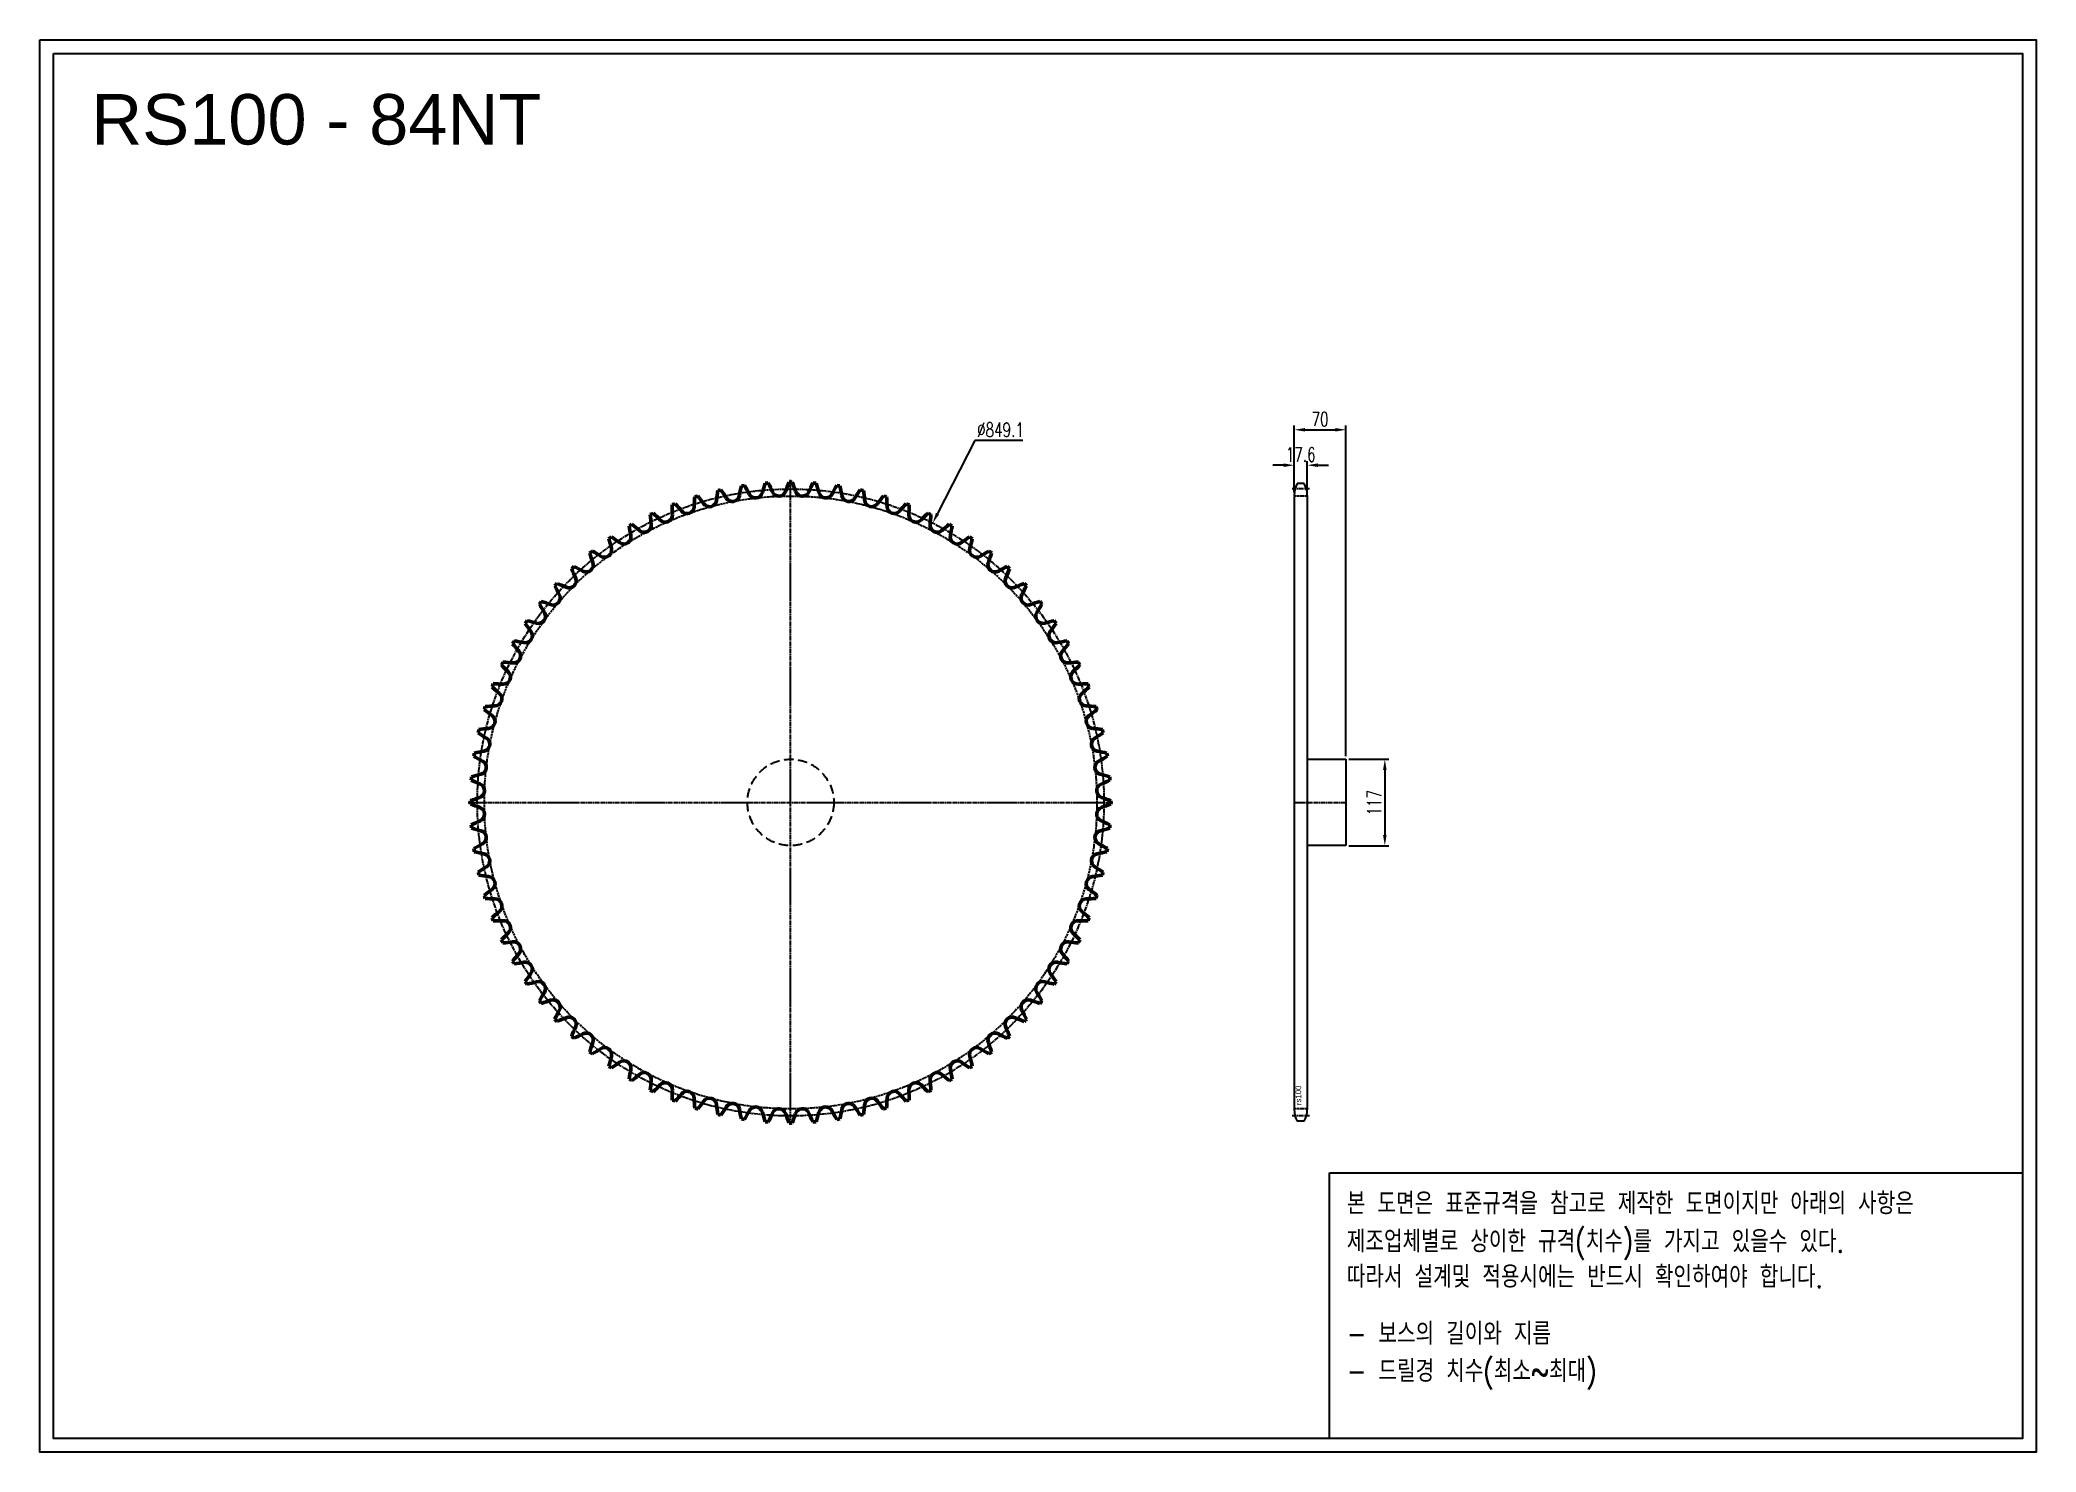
# Model space of a CAD drawing. Header units: millimetres. Extents: x -7527 to -4822, y 26557 to 28469.
import ezdxf

# ---------------------------------------------------------------- set-up
doc = ezdxf.new("R2010")
doc.units = ezdxf.units.MM
for name, pattern in [('AM_ISO02W050', [7.5, 6, -1.5]), ('AM_ISO02W050x2', [3.75, 3, -0.75]), ('AM_ISO08W050', [18, 12, -1.5, 3, -1.5]), ('AM_ISO08W050x2', [9, 6, -0.75, 1.5, -0.75]), ('HIDDEN', [9.525, 6.35, -3.175])]:
    doc.linetypes.add(name, pattern=pattern)
for name, color, linetype, lineweight in [('AM_0N', 7, 'Continuous', 50), ('AM_3N', 6, 'AM_ISO02W050', 25), ('AM_7', 4, 'AM_ISO08W050', 25), ('AM_7N', 4, 'AM_ISO08W050', 25)]:
    doc.layers.add(name, color=color, linetype=linetype, lineweight=lineweight)
doc.layers.add('HL', color=2, linetype='HIDDEN')
doc.layers.add('S-DIM', color=7, linetype='Continuous')
doc.styles.add('HAN', font='ROMANS.shx', dxfattribs={"width": 0.7, "bigfont": 'whgtxt.shx'})
doc.styles.add('HSG', font='SIMPLEX.shx', dxfattribs={"width": 0.7, "bigfont": 'HSG.shx'})
doc.styles.get("Standard").update_dxf_attribs({"font": 'arial.ttf'})
doc.dimstyles.new('APP32', dxfattribs={"dimscale": 8, "dimtxt": 2.4, "dimasz": 1.8, "dimexe": 0.7, "dimexo": 0.5, "dimgap": 0.6, "dimtad": 1, "dimtoh": 1, "dimdec": 1, "dimrnd": 0.01, "dimzin": 9, "dimdsep": 46, "dimtxsty": 'HSG', "dimcen": 0, "dimclrd": 1, "dimclre": 1, "dimclrt": 256, "dimazin": 2, "dimtp": 1, "dimtm": 1, "dimtfac": 0.5, "dimtdec": 1, "dimtofl": 0, "dimtmove": 0, "dimatfit": 3, "dimfxl": 0, "dimtvp": 1, "dimtolj": 2, "dimlwd": -1, "dimlwe": -1, "dimarcsym": 0})

# ---------------------------------------------------------------- blocks, each defined once
blk = doc.blocks.new('*D1')
at = {"layer": 'Defpoints', "color": 0, "transparency": 16777216}
for p in [(-5757.6, 27494.9), (-5757.6, 27377.9), (-5704.8, 27377.9)]:
    blk.add_point(p, dxfattribs=at)
at = {"layer": 'S-DIM', "color": 1, "transparency": 16777216}
for p, q in [((-5753.6, 27494.9), (-5699.2, 27494.9)), ((-5704.8, 27480.5), (-5704.8, 27392.3)), ((-5753.6, 27377.9), (-5699.2, 27377.9))]:
    blk.add_line(p, q, dxfattribs=at)
for points in [[(-5707.2, 27480.5), (-5702.4, 27480.5), (-5704.8, 27494.9)], [(-5707.2, 27392.3), (-5702.4, 27392.3), (-5704.8, 27377.9)]]:
    blk.add_solid(points, dxfattribs=at)
at = {"layer": 'S-DIM', "transparency": 16777216, "insert": (-5719.2, 27436), "char_height": 19.2, "attachment_point": 5, "rotation": 90, "style": 'HSG'}
blk.add_mtext('\\A2;117', dxfattribs=at)
blk = doc.blocks.new('*D2')
at = {"layer": 'Defpoints', "color": 0, "transparency": 16777216}
for p in [(-5810, 27893.2), (-5827.6, 27852.3), (-5810, 27852.3)]:
    blk.add_point(p, dxfattribs=at)
at = {"layer": 'S-DIM', "color": 1, "transparency": 16777216}
for p, q in [((-5842, 27893.2), (-5856.4, 27893.2)), ((-5827.6, 27856.3), (-5827.6, 27898.8)), ((-5810, 27856.3), (-5810, 27898.8)), ((-5795.6, 27893.2), (-5781.2, 27893.2))]:
    blk.add_line(p, q, dxfattribs=at)
for points in [[(-5842, 27895.6), (-5842, 27890.8), (-5827.6, 27893.2)], [(-5795.6, 27895.6), (-5795.6, 27890.8), (-5810, 27893.2)]]:
    blk.add_solid(points, dxfattribs=at)
at = {"layer": 'S-DIM', "transparency": 16777216, "insert": (-5818.8, 27907.6), "char_height": 19.2, "attachment_point": 5, "style": 'HSG'}
blk.add_mtext('\\A2;17.6', dxfattribs=at)
blk = doc.blocks.new('*D3')
at = {"layer": 'Defpoints', "color": 0, "transparency": 16777216}
for p in [(-5757.6, 27941.2), (-5827.6, 27852.3), (-5757.6, 27494.9)]:
    blk.add_point(p, dxfattribs=at)
at = {"layer": 'S-DIM', "color": 1, "transparency": 16777216}
for p, q in [((-5827.6, 27856.3), (-5827.6, 27946.8)), ((-5757.6, 27498.9), (-5757.6, 27946.8)), ((-5813.2, 27941.2), (-5772, 27941.2))]:
    blk.add_line(p, q, dxfattribs=at)
for points in [[(-5813.2, 27943.6), (-5813.2, 27938.8), (-5827.6, 27941.2)], [(-5772, 27943.6), (-5772, 27938.8), (-5757.6, 27941.2)]]:
    blk.add_solid(points, dxfattribs=at)
at = {"layer": 'S-DIM', "transparency": 16777216, "insert": (-5792.6, 27955.6), "char_height": 19.2, "attachment_point": 5, "style": 'HSG'}
blk.add_mtext('\\A2;70', dxfattribs=at)
blk = doc.blocks.new('notice1')
at = {"color": 4}
blk.add_lwpolyline([(-22142.12, 1735.9), (-22053.8, 1735.9), (-22053.8, 1702.07), (-22142.12, 1702.07)], close=True, dxfattribs=at)
at = {"color": 4, "style": 'HAN', "width": 0.8}
for s, p in [('본 도면은 표준규격을 참고로 제작한 도면이지만 아래의 사항은', (-22139.9, 1730.62)), ('제조업체별로 상이한 규격(치수)를 가지고 있을수 있다.', (-22139.9, 1725.78)), ('따라서 설계및 적용시에는 반드시 확인하여야 합니다.', (-22139.9, 1721.28)), ('- 보스의 길이와 지름', (-22139.9, 1714.03)), ('- 드릴경 치수(최소~최대)', (-22139.9, 1709.27))]:
    blk.add_text(s, height=2.7949, dxfattribs=at).set_placement(p)

msp = doc.modelspace()

# ---------------------------------------------------------------- linework, layer by layer
for p, q in [((-5813.95, 27868.24), (-5823.6, 27868.24)), ((-5827.57, 27852.34), (-5827.57, 27020.52)), ((-5809.97, 27852.34), (-5809.97, 27020.52)), ((-5809.97, 27494.93), (-5757.57, 27494.93)), ((-5757.57, 27494.93), (-5757.57, 27377.93)), ((-5757.57, 27377.93), (-5809.97, 27377.93)), ((-5813.95, 27004.62), (-5823.6, 27004.62))]:
    msp.add_line(p, q)
for points in [[(-7527.31, 28469.2), (-4822.31, 28469.2), (-4822.31, 26556.58), (-7527.31, 26556.58)], [(-7509.09, 28450.99), (-4840.53, 28450.99), (-4840.53, 26574.8), (-7509.09, 26574.8)]]:
    msp.add_lwpolyline(points, close=True)
for centre, start, end in [((-5793.77, 27852.34), 151.93881, 180), ((-5843.77, 27852.34), 0, 28.06119), ((-5793.77, 27020.52), 180, 208.06119), ((-5843.77, 27020.52), 331.93881, 0)]:
    msp.add_arc(centre, 33.8, start, end)
at = {"layer": 'AM_0N'}
for centre, radius, start, end in [((-6385.79, 27818.51), 196.6, 166.30526, 170.17857), ((-6510.03, 27436.43), 433.79, 98.28965, 98.8532), ((-6741.38, 27764.92), 196.6, 26.96429, 30.83759), ((-6357.58, 27808.16), 196.6, 162.01955, 165.89286), ((-6510.03, 27436.43), 433.79, 94.00394, 94.56749), ((-6716.18, 27781.28), 196.6, 22.67857, 26.55188), ((-6330.23, 27795.73), 196.6, 157.73383, 161.60714), ((-6510.03, 27436.43), 433.79, 89.71822, 90.28178), ((-6689.83, 27795.73), 196.6, 18.39286, 22.26617), ((-6303.88, 27781.28), 196.6, 153.44812, 157.32143), ((-6510.03, 27436.43), 433.79, 85.43251, 85.99606), ((-6662.48, 27808.16), 196.6, 14.10714, 17.98045), ((-6278.69, 27764.92), 196.6, 149.16241, 153.03571), ((-6510.03, 27436.43), 433.79, 81.1468, 81.71035), ((-6634.28, 27818.51), 196.6, 9.82143, 13.69474), ((-6473.92, 27836.58), 196.6, 179.16241, 183.03571), ((-6510.03, 27436.43), 433.79, 111.1468, 111.71035), ((-6808.67, 27705.2), 196.6, 39.82143, 43.69474), ((-6650.29, 27837.26), 9.62, 219.82143, 358.75), ((-6444.12, 27832.76), 196.6, 174.87669, 178.75), ((-6510.03, 27436.43), 433.79, 106.86108, 107.42463), ((-6787.75, 27726.77), 196.6, 35.53571, 39.40902), ((-6619.94, 27846.62), 9.62, 215.53571, 354.46429), ((-6414.69, 27826.73), 196.6, 170.59098, 174.46429), ((-6510.03, 27436.43), 433.79, 102.57537, 103.13892), ((-6765.28, 27746.71), 196.6, 31.25, 35.12331), ((-6588.98, 27853.69), 9.62, 211.25, 350.17857), ((-6557.58, 27858.42), 9.62, 206.96429, 345.89286), ((-6525.91, 27860.79), 9.62, 202.67857, 341.60714), ((-6494.15, 27860.79), 9.62, 198.39286, 337.32143), ((-6462.48, 27858.42), 9.62, 194.10714, 333.03571), ((-6431.08, 27853.69), 9.62, 189.82143, 328.75), ((-6254.79, 27746.71), 196.6, 144.87669, 148.75), ((-6510.03, 27436.43), 433.79, 76.86108, 77.42463), ((-6605.38, 27826.73), 196.6, 5.53571, 9.40902), ((-6400.12, 27846.62), 9.62, 185.53571, 324.46429), ((-6232.31, 27726.77), 196.6, 140.59098, 144.46429), ((-6510.03, 27436.43), 433.79, 72.57537, 73.13892), ((-6575.94, 27832.76), 196.6, 1.25, 5.12331), ((-6369.77, 27837.26), 9.62, 181.25, 320.17857), ((-6211.39, 27705.2), 196.6, 136.30526, 140.17857), ((-6510.03, 27436.43), 433.79, 68.28965, 68.8532), ((-6546.14, 27836.58), 196.6, 356.96429, 0.83759), ((-6510.03, 27436.43), 433.79, 119.71822, 120.28178), ((-6533.97, 27837.49), 196.6, 187.73383, 191.60714), ((-6845.39, 27657.69), 196.6, 48.39286, 52.26617), ((-6708.46, 27811.88), 9.62, 228.39286, 7.32143), ((-6510.03, 27436.43), 433.79, 115.43251, 115.99606), ((-6503.93, 27838.16), 196.6, 183.44812, 187.32143), ((-6827.92, 27682.13), 196.6, 44.10714, 47.98045), ((-6679.85, 27825.66), 9.62, 224.10714, 3.03571), ((-6340.21, 27825.66), 9.62, 176.96429, 315.89286), ((-6192.14, 27682.13), 196.6, 132.01955, 135.89286), ((-6510.03, 27436.43), 433.79, 64.00394, 64.56749), ((-6311.6, 27811.88), 9.62, 172.67857, 311.60714), ((-6516.14, 27838.16), 196.6, 352.67857, 356.55188), ((-6174.67, 27657.69), 196.6, 127.73383, 131.60714), ((-6510.03, 27436.43), 433.79, 59.71822, 60.28178), ((-6486.1, 27837.49), 196.6, 348.39286, 352.26617), ((-6762.2, 27778.11), 9.62, 236.96429, 15.89286), ((-6510.03, 27436.43), 433.79, 124.00394, 124.56749), ((-6563.87, 27834.58), 196.6, 192.01955, 195.89286), ((-6860.99, 27632.01), 196.6, 52.67857, 56.55188), ((-6735.96, 27796), 9.62, 232.67857, 11.60714), ((-6284.1, 27796), 9.62, 168.39286, 307.32143), ((-6159.07, 27632.01), 196.6, 123.44812, 127.32143), ((-6257.86, 27778.11), 9.62, 164.10714, 303.03571), ((-6510.03, 27436.43), 433.79, 55.43251, 55.99606), ((-6456.19, 27834.58), 196.6, 344.10714, 347.98045), ((-6510.03, 27436.43), 433.79, 132.57537, 133.13892), ((-6886.22, 27577.52), 196.6, 61.25, 65.12331), ((-6787.03, 27758.31), 9.62, 241.25, 20.17857), ((-6510.03, 27436.43), 433.79, 128.28965, 128.8532), ((-6593.47, 27829.44), 196.6, 196.30526, 200.17857), ((-6874.62, 27605.23), 196.6, 56.96429, 60.83759), ((-6145.44, 27605.23), 196.6, 119.16241, 123.03571), ((-6233.03, 27758.31), 9.62, 159.82143, 298.75), ((-6426.59, 27829.44), 196.6, 339.82143, 343.69474), ((-6510.03, 27436.43), 433.79, 51.1468, 51.71035), ((-6133.84, 27577.52), 196.6, 114.87669, 118.75), ((-6510.03, 27436.43), 433.79, 46.86108, 47.42463), ((-6510.03, 27436.43), 433.79, 136.86108, 137.42463), ((-6651.12, 27812.62), 196.6, 204.87669, 208.75), ((-6895.71, 27549.01), 196.6, 65.53571, 69.40902), ((-6810.31, 27736.71), 9.62, 245.53571, 24.46429), ((-6622.61, 27822.11), 196.6, 200.59098, 204.46429), ((-6209.75, 27736.71), 9.62, 155.53571, 294.46429), ((-6397.45, 27822.11), 196.6, 335.53571, 339.40902), ((-6124.35, 27549.01), 196.6, 110.59098, 114.46429), ((-6368.95, 27812.62), 196.6, 331.25, 335.12331), ((-6510.03, 27436.43), 433.79, 42.57537, 43.13892), ((-6510.03, 27436.43), 433.79, 141.1468, 141.71035), ((-6678.83, 27801.02), 196.6, 209.16241, 213.03571), ((-6903.05, 27519.87), 196.6, 69.82143, 73.69474), ((-6831.91, 27713.43), 9.62, 249.82143, 28.75), ((-6188.15, 27713.43), 9.62, 151.25, 290.17857), ((-6117.02, 27519.87), 196.6, 106.30526, 110.17857), ((-6341.23, 27801.02), 196.6, 326.96429, 330.83759), ((-6510.03, 27436.43), 433.79, 38.28965, 38.8532), ((-6510.03, 27436.43), 433.79, 145.43251, 145.99606), ((-6705.61, 27787.39), 196.6, 213.44812, 217.32143), ((-6908.18, 27490.27), 196.6, 74.10714, 77.98045), ((-6851.71, 27688.6), 9.62, 254.10714, 33.03571), ((-6168.35, 27688.6), 9.62, 146.96429, 285.89286), ((-6111.88, 27490.27), 196.6, 102.01955, 105.89286), ((-6314.45, 27787.39), 196.6, 322.67857, 326.55188), ((-6510.03, 27436.43), 433.79, 34.00394, 34.56749), ((-6510.03, 27436.43), 433.79, 149.71822, 150.28178), ((-6731.29, 27771.79), 196.6, 217.73383, 221.60714), ((-6911.09, 27460.36), 196.6, 78.39286, 82.26617), ((-6869.6, 27662.36), 9.62, 258.39286, 37.32143), ((-6150.46, 27662.36), 9.62, 142.67857, 281.60714), ((-6108.97, 27460.36), 196.6, 97.73383, 101.60714), ((-6288.77, 27771.79), 196.6, 318.39286, 322.26617), ((-6510.03, 27436.43), 433.79, 29.71822, 30.28178), ((-6510.03, 27436.43), 433.79, 154.00394, 154.56749), ((-6755.73, 27754.32), 196.6, 222.01955, 225.89286), ((-6911.76, 27430.33), 196.6, 82.67857, 86.55188), ((-6885.48, 27634.86), 9.62, 262.67857, 41.60714), ((-6134.58, 27634.86), 9.62, 138.39286, 277.32143), ((-6108.3, 27430.33), 196.6, 93.44812, 97.32143), ((-6264.33, 27754.32), 196.6, 314.10714, 317.98045), ((-6510.03, 27436.43), 433.79, 25.43251, 25.99606), ((-6510.03, 27436.43), 433.79, 158.28965, 158.8532), ((-6778.8, 27735.07), 196.6, 226.30526, 230.17857), ((-6910.18, 27400.32), 196.6, 86.96429, 90.83759), ((-6899.26, 27606.25), 9.62, 266.96429, 45.89286), ((-6120.8, 27606.25), 9.62, 134.10714, 273.03571), ((-6109.88, 27400.32), 196.6, 89.16241, 93.03571), ((-6241.26, 27735.07), 196.6, 309.82143, 313.69474), ((-6510.03, 27436.43), 433.79, 21.1468, 21.71035), ((-6510.03, 27436.43), 433.79, 162.57537, 163.13892), ((-6906.36, 27370.52), 196.6, 91.25, 95.12331), ((-6910.86, 27576.69), 9.62, 271.25, 50.17857), ((-6109.2, 27576.69), 9.62, 129.82143, 268.75), ((-6113.7, 27370.52), 196.6, 84.87669, 88.75), ((-6510.03, 27436.43), 433.79, 16.86108, 17.42463), ((-6800.37, 27714.15), 196.6, 230.59098, 234.46429), ((-6920.22, 27546.34), 9.62, 275.53571, 54.46429), ((-6099.84, 27546.34), 9.62, 125.53571, 264.46429), ((-6219.7, 27714.15), 196.6, 305.53571, 309.40902), ((-6510.03, 27436.43), 433.79, 166.86108, 167.42463), ((-6820.31, 27691.68), 196.6, 234.87669, 238.75), ((-6900.33, 27341.09), 196.6, 95.53571, 99.40902), ((-6927.29, 27515.38), 9.62, 279.82143, 58.75), ((-6092.77, 27515.38), 9.62, 121.25, 260.17857), ((-6119.73, 27341.09), 196.6, 80.59098, 84.46429), ((-6199.75, 27691.68), 196.6, 301.25, 305.12331), ((-6510.03, 27436.43), 433.79, 12.57537, 13.13892), ((-6510.03, 27436.43), 433.79, 171.1468, 171.71035), ((-6838.52, 27667.78), 196.6, 239.16241, 243.03571), ((-6892.11, 27312.19), 196.6, 99.82143, 103.69474), ((-6932.02, 27483.98), 9.62, 284.10714, 63.03571), ((-6088.04, 27483.98), 9.62, 116.96429, 255.89286), ((-6127.95, 27312.19), 196.6, 76.30526, 80.17857), ((-6181.55, 27667.78), 196.6, 296.96429, 300.83759), ((-6510.03, 27436.43), 433.79, 8.28965, 8.8532), ((-6510.03, 27436.43), 433.79, 175.43251, 175.99606), ((-6854.89, 27642.58), 196.6, 243.44812, 247.32143), ((-6881.76, 27283.98), 196.6, 104.10714, 107.98045), ((-6934.39, 27452.31), 9.62, 288.39286, 67.32143), ((-6085.67, 27452.31), 9.62, 112.67857, 251.60714), ((-6138.3, 27283.98), 196.6, 72.01955, 75.89286), ((-6165.18, 27642.58), 196.6, 292.67857, 296.55188), ((-6510.03, 27436.43), 433.79, 4.00394, 4.56749), ((-6869.33, 27256.63), 196.6, 108.39286, 112.26617), ((-6510.03, 27436.43), 433.79, 179.71822, 180.28178), ((-6869.33, 27616.23), 196.6, 247.73383, 251.60714), ((-6934.39, 27420.55), 9.62, 292.67857, 71.60714), ((-6085.67, 27420.55), 9.62, 108.39286, 247.32143), ((-6150.74, 27256.63), 196.6, 67.73383, 71.60714), ((-6150.74, 27616.23), 196.6, 288.39286, 292.26617), ((-6510.03, 27436.43), 433.79, 359.71822, 0.28178), ((-6854.89, 27230.28), 196.6, 112.67857, 116.55188), ((-6510.03, 27436.43), 433.79, 184.00394, 184.56749), ((-6881.76, 27588.88), 196.6, 252.01955, 255.89286), ((-6138.3, 27588.88), 196.6, 284.10714, 287.98045), ((-6165.18, 27230.28), 196.6, 63.44812, 67.32143), ((-6510.03, 27436.43), 433.79, 355.43251, 355.99606), ((-6838.52, 27205.09), 196.6, 116.96429, 120.83759), ((-6932.02, 27388.88), 9.62, 296.96429, 75.89286), ((-6088.04, 27388.88), 9.62, 104.10714, 243.03571), ((-6181.55, 27205.09), 196.6, 59.16241, 63.03571), ((-6510.03, 27436.43), 433.79, 188.28965, 188.8532), ((-6892.11, 27560.68), 196.6, 256.30526, 260.17857), ((-6820.31, 27181.18), 196.6, 121.25, 125.12331), ((-6927.29, 27357.48), 9.62, 301.25, 80.17857), ((-6092.77, 27357.48), 9.62, 99.82143, 238.75), ((-6199.75, 27181.18), 196.6, 54.87669, 58.75), ((-6127.95, 27560.68), 196.6, 279.82143, 283.69474), ((-6510.03, 27436.43), 433.79, 351.1468, 351.71035), ((-6510.03, 27436.43), 433.79, 192.57537, 193.13892), ((-6900.33, 27531.77), 196.6, 260.59098, 264.46429), ((-6920.22, 27326.52), 9.62, 305.53571, 84.46429), ((-6099.84, 27326.52), 9.62, 95.53571, 234.46429), ((-6119.73, 27531.77), 196.6, 275.53571, 279.40902), ((-6510.03, 27436.43), 433.79, 346.86108, 347.42463), ((-6800.37, 27158.71), 196.6, 125.53571, 129.40902), ((-6510.03, 27436.43), 433.79, 196.86108, 197.42463), ((-6906.36, 27502.34), 196.6, 264.87669, 268.75), ((-6910.86, 27296.17), 9.62, 309.82143, 88.75), ((-6109.2, 27296.17), 9.62, 91.25, 230.17857), ((-6113.7, 27502.34), 196.6, 271.25, 275.12331), ((-6219.7, 27158.71), 196.6, 50.59098, 54.46429), ((-6510.03, 27436.43), 433.79, 342.57537, 343.13892), ((-6778.8, 27137.79), 196.6, 129.82143, 133.69474), ((-6510.03, 27436.43), 433.79, 201.1468, 201.71035), ((-6910.18, 27472.54), 196.6, 269.16241, 273.03571), ((-6899.26, 27266.61), 9.62, 314.10714, 93.03571), ((-6120.8, 27266.61), 9.62, 86.96429, 225.89286), ((-6109.88, 27472.54), 196.6, 266.96429, 270.83759), ((-6241.26, 27137.79), 196.6, 46.30526, 50.17857), ((-6510.03, 27436.43), 433.79, 338.28965, 338.8532), ((-6755.73, 27118.54), 196.6, 134.10714, 137.98045), ((-6510.03, 27436.43), 433.79, 205.43251, 205.99606), ((-6911.76, 27442.53), 196.6, 273.44812, 277.32143), ((-6885.48, 27238), 9.62, 318.39286, 97.32143), ((-6134.58, 27238), 9.62, 82.67857, 221.60714), ((-6108.3, 27442.53), 196.6, 262.67857, 266.55188), ((-6264.33, 27118.54), 196.6, 42.01955, 45.89286), ((-6510.03, 27436.43), 433.79, 334.00394, 334.56749), ((-6731.29, 27101.07), 196.6, 138.39286, 142.26617), ((-6510.03, 27436.43), 433.79, 209.71822, 210.28178), ((-6911.09, 27412.5), 196.6, 277.73383, 281.60714), ((-6869.6, 27210.5), 9.62, 322.67857, 101.60714), ((-6150.46, 27210.5), 9.62, 78.39286, 217.32143), ((-6108.97, 27412.5), 196.6, 258.39286, 262.26617), ((-6288.77, 27101.07), 196.6, 37.73383, 41.60714), ((-6510.03, 27436.43), 433.79, 329.71822, 330.28178), ((-6705.61, 27085.47), 196.6, 142.67857, 146.55188), ((-6510.03, 27436.43), 433.79, 214.00394, 214.56749), ((-6908.18, 27382.59), 196.6, 282.01955, 285.89286), ((-6851.71, 27184.26), 9.62, 326.96429, 105.89286), ((-6168.35, 27184.26), 9.62, 74.10714, 213.03571), ((-6111.88, 27382.59), 196.6, 254.10714, 257.98045), ((-6314.45, 27085.47), 196.6, 33.44812, 37.32143), ((-6510.03, 27436.43), 433.79, 325.43251, 325.99606), ((-6678.83, 27071.84), 196.6, 146.96429, 150.83759), ((-6510.03, 27436.43), 433.79, 218.28965, 218.8532), ((-6903.05, 27352.99), 196.6, 286.30526, 290.17857), ((-6831.91, 27159.43), 9.62, 331.25, 110.17857), ((-6188.15, 27159.43), 9.62, 69.82143, 208.75), ((-6117.02, 27352.99), 196.6, 249.82143, 253.69474), ((-6341.23, 27071.84), 196.6, 29.16241, 33.03571), ((-6510.03, 27436.43), 433.79, 321.1468, 321.71035), ((-6651.12, 27060.24), 196.6, 151.25, 155.12331), ((-6510.03, 27436.43), 433.79, 222.57537, 223.13892), ((-6895.71, 27323.85), 196.6, 290.59098, 294.46429), ((-6810.31, 27136.15), 9.62, 335.53571, 114.46429), ((-6622.61, 27050.75), 196.6, 155.53571, 159.40902), ((-6209.75, 27136.15), 9.62, 65.53571, 204.46429), ((-6397.45, 27050.75), 196.6, 20.59098, 24.46429), ((-6124.35, 27323.85), 196.6, 245.53571, 249.40902), ((-6368.95, 27060.24), 196.6, 24.87669, 28.75), ((-6510.03, 27436.43), 433.79, 316.86108, 317.42463), ((-6510.03, 27436.43), 433.79, 226.86108, 227.42463), ((-6886.22, 27295.35), 196.6, 294.87669, 298.75), ((-6787.03, 27114.55), 9.62, 339.82143, 118.75), ((-6593.47, 27043.42), 196.6, 159.82143, 163.69474), ((-6762.2, 27094.75), 9.62, 344.10714, 123.03571), ((-6257.86, 27094.75), 9.62, 56.96429, 195.89286), ((-6233.03, 27114.55), 9.62, 61.25, 200.17857), ((-6426.59, 27043.42), 196.6, 16.30526, 20.17857), ((-6133.84, 27295.35), 196.6, 241.25, 245.12331), ((-6510.03, 27436.43), 433.79, 312.57537, 313.13892), ((-6510.03, 27436.43), 433.79, 231.1468, 231.71035), ((-6874.62, 27267.63), 196.6, 299.16241, 303.03571), ((-6563.87, 27038.28), 196.6, 164.10714, 167.98045), ((-6510.03, 27436.43), 433.79, 235.43251, 235.99606), ((-6860.99, 27240.85), 196.6, 303.44812, 307.32143), ((-6735.96, 27076.86), 9.62, 348.39286, 127.32143), ((-6284.1, 27076.86), 9.62, 52.67857, 191.60714), ((-6159.07, 27240.85), 196.6, 232.67857, 236.55188), ((-6510.03, 27436.43), 433.79, 304.00394, 304.56749), ((-6456.19, 27038.28), 196.6, 12.01955, 15.89286), ((-6145.44, 27267.63), 196.6, 236.96429, 240.83759), ((-6510.03, 27436.43), 433.79, 308.28965, 308.8532), ((-6533.97, 27035.37), 196.6, 168.39286, 172.26617), ((-6510.03, 27436.43), 433.79, 239.71822, 240.28178), ((-6845.39, 27215.17), 196.6, 307.73383, 311.60714), ((-6708.46, 27060.98), 9.62, 352.67857, 131.60714), ((-6503.93, 27034.7), 196.6, 172.67857, 176.55188), ((-6827.92, 27190.73), 196.6, 312.01955, 315.89286), ((-6679.85, 27047.2), 9.62, 356.96429, 135.89286), ((-6340.21, 27047.2), 9.62, 44.10714, 183.03571), ((-6192.14, 27190.73), 196.6, 224.10714, 227.98045), ((-6311.6, 27060.98), 9.62, 48.39286, 187.32143), ((-6516.14, 27034.7), 196.6, 3.44812, 7.32143), ((-6174.67, 27215.17), 196.6, 228.39286, 232.26617), ((-6510.03, 27436.43), 433.79, 299.71822, 300.28178), ((-6486.1, 27035.37), 196.6, 7.73383, 11.60714), ((-6510.03, 27436.43), 433.79, 244.00394, 244.56749), ((-6473.92, 27036.28), 196.6, 176.96429, 180.83759), ((-6510.03, 27436.43), 433.79, 248.28965, 248.8532), ((-6808.67, 27167.66), 196.6, 316.30526, 320.17857), ((-6650.29, 27035.6), 9.62, 1.25, 140.17857), ((-6444.12, 27040.1), 196.6, 181.25, 185.12331), ((-6787.75, 27146.09), 196.6, 320.59098, 324.46429), ((-6619.94, 27026.24), 9.62, 5.53571, 144.46429), ((-6414.69, 27046.13), 196.6, 185.53571, 189.40902), ((-6765.28, 27126.15), 196.6, 324.87669, 328.75), ((-6588.98, 27019.17), 9.62, 9.82143, 148.75), ((-6557.58, 27014.44), 9.62, 14.10714, 153.03571), ((-6462.48, 27014.44), 9.62, 26.96429, 165.89286), ((-6431.08, 27019.17), 9.62, 31.25, 170.17857), ((-6254.79, 27126.15), 196.6, 211.25, 215.12331), ((-6605.38, 27046.13), 196.6, 350.59098, 354.46429), ((-6400.12, 27026.24), 9.62, 35.53571, 174.46429), ((-6232.31, 27146.09), 196.6, 215.53571, 219.40902), ((-6575.94, 27040.1), 196.6, 354.87669, 358.75), ((-6369.77, 27035.6), 9.62, 39.82143, 178.75), ((-6211.39, 27167.66), 196.6, 219.82143, 223.69474), ((-6510.03, 27436.43), 433.79, 291.1468, 291.71035), ((-6546.14, 27036.28), 196.6, 359.16241, 3.03571), ((-6510.03, 27436.43), 433.79, 295.43251, 295.99606), ((-6510.03, 27436.43), 433.79, 252.57537, 253.13892), ((-6510.03, 27436.43), 433.79, 256.86108, 257.42463), ((-6385.79, 27054.35), 196.6, 189.82143, 193.69474), ((-6510.03, 27436.43), 433.79, 261.1468, 261.71035), ((-6741.38, 27107.95), 196.6, 329.16241, 333.03571), ((-6357.58, 27064.7), 196.6, 194.10714, 197.98045), ((-6510.03, 27436.43), 433.79, 265.43251, 265.99606), ((-6716.18, 27091.58), 196.6, 333.44812, 337.32143), ((-6525.91, 27012.07), 9.62, 18.39286, 157.32143), ((-6330.23, 27077.13), 196.6, 198.39286, 202.26617), ((-6510.03, 27436.43), 433.79, 269.71822, 270.28178), ((-6689.83, 27077.13), 196.6, 337.73383, 341.60714), ((-6494.15, 27012.07), 9.62, 22.67857, 161.60714), ((-6303.88, 27091.58), 196.6, 202.67857, 206.55188), ((-6510.03, 27436.43), 433.79, 274.00394, 274.56749), ((-6662.48, 27064.7), 196.6, 342.01955, 345.89286), ((-6278.69, 27107.95), 196.6, 206.96429, 210.83759), ((-6510.03, 27436.43), 433.79, 278.28965, 278.8532), ((-6634.28, 27054.35), 196.6, 346.30526, 350.17857), ((-6510.03, 27436.43), 433.79, 282.57537, 283.13892), ((-6510.03, 27436.43), 433.79, 286.86108, 287.42463)]:
    msp.add_arc(centre, radius, start, end, dxfattribs=at)
at = {"layer": 'AM_3N', "linetype": 'AM_ISO02W050x2'}
for p, q in [((-5809.97, 27851.47), (-5827.57, 27851.47)), ((-5809.97, 27021.39), (-5827.57, 27021.39))]:
    msp.add_line(p, q, dxfattribs=at)
msp.add_circle((-6510.03, 27436.43), 415.04, dxfattribs=at)
at = {"layer": 'AM_7', "linetype": 'AM_ISO08W050x2'}
for p, q in [((-5806.97, 27861), (-5830.57, 27861)), ((-5827.57, 27436.43), (-5757.57, 27436.43)), ((-5806.97, 27011.87), (-5830.57, 27011.87))]:
    msp.add_line(p, q, dxfattribs=at)
msp.add_circle((-6510.03, 27436.43), 424.57, dxfattribs=at)
at = {"layer": 'AM_7N', "linetype": 'AM_ISO08W050x2'}
for p, q in [((-6510.03, 26999.64), (-6510.03, 27873.22)), ((-6946.82, 27436.43), (-6073.24, 27436.43))]:
    msp.add_line(p, q, dxfattribs=at)
at = {"layer": 'HL', "ltscale": 2}
msp.add_circle((-6510.03, 27436.43), 58.5, dxfattribs=at)
at = {"layer": 'S-DIM', "color": 1}
for p, q in [((-6260.51, 27926.84), (-6310.97, 27827.66)), ((-6195.55, 27926.84), (-6260.51, 27926.84))]:
    msp.add_line(p, q, dxfattribs=at)
msp.add_solid([(-6313.11, 27828.75), (-6308.83, 27826.58), (-6317.5, 27814.83)], dxfattribs=at)

# ---------------------------------------------------------------- block references
at = {"xscale": 10.63564472053923, "yscale": 10.63564472053923, "zscale": 10.63564472053923}
msp.add_blockref('notice1', (229715.82, 8472.21), dxfattribs=at)

# ---------------------------------------------------------------- texts
msp.add_text('RS100 - 84NT', height=68.308).set_placement((-7457.65, 28327.57))
at = {"insert": (-5825.74, 27026.52), "char_height": 7.56, "width": 32.5046, "attachment_point": 1, "rotation": 90}
msp.add_mtext('rs100', dxfattribs=at)
at = {"layer": 'S-DIM', "insert": (-6225.63, 27941.24), "char_height": 19.2, "attachment_point": 5, "style": 'HSG'}
msp.add_mtext('\\A2;∅849.1', dxfattribs=at)

# ---------------------------------------------------------------- dimensions: what is measured, and where the dimension line sits
at = {"layer": 'S-DIM'}
dim = msp.add_linear_dim(base=(-5757.57, 27941.21), p1=(-5827.57, 27852.34), p2=(-5757.57, 27494.93), dimstyle='APP32', dxfattribs=at)
dim.commit()
dim.dimension.update_dxf_attribs({"geometry": '*D3', "text_midpoint": (-5792.57, 27955.61)})
dim = msp.add_linear_dim(base=(-5809.97, 27893.21), p1=(-5827.57, 27852.34), p2=(-5809.97, 27852.34), dimstyle='APP32', dxfattribs=at)
dim.commit()
dim.dimension.update_dxf_attribs({"geometry": '*D2', "text_midpoint": (-5818.77, 27893.21), "dimtype": 128})
dim = msp.add_linear_dim(base=(-5704.84, 27377.93), p1=(-5757.57, 27494.93), p2=(-5757.57, 27377.93), angle=90, dimstyle='APP32', dxfattribs=at)
dim.commit()
dim.dimension.update_dxf_attribs({"geometry": '*D1', "text_midpoint": (-5704.84, 27436.02), "dimtype": 128})

doc.saveas('drawing.dxf')
